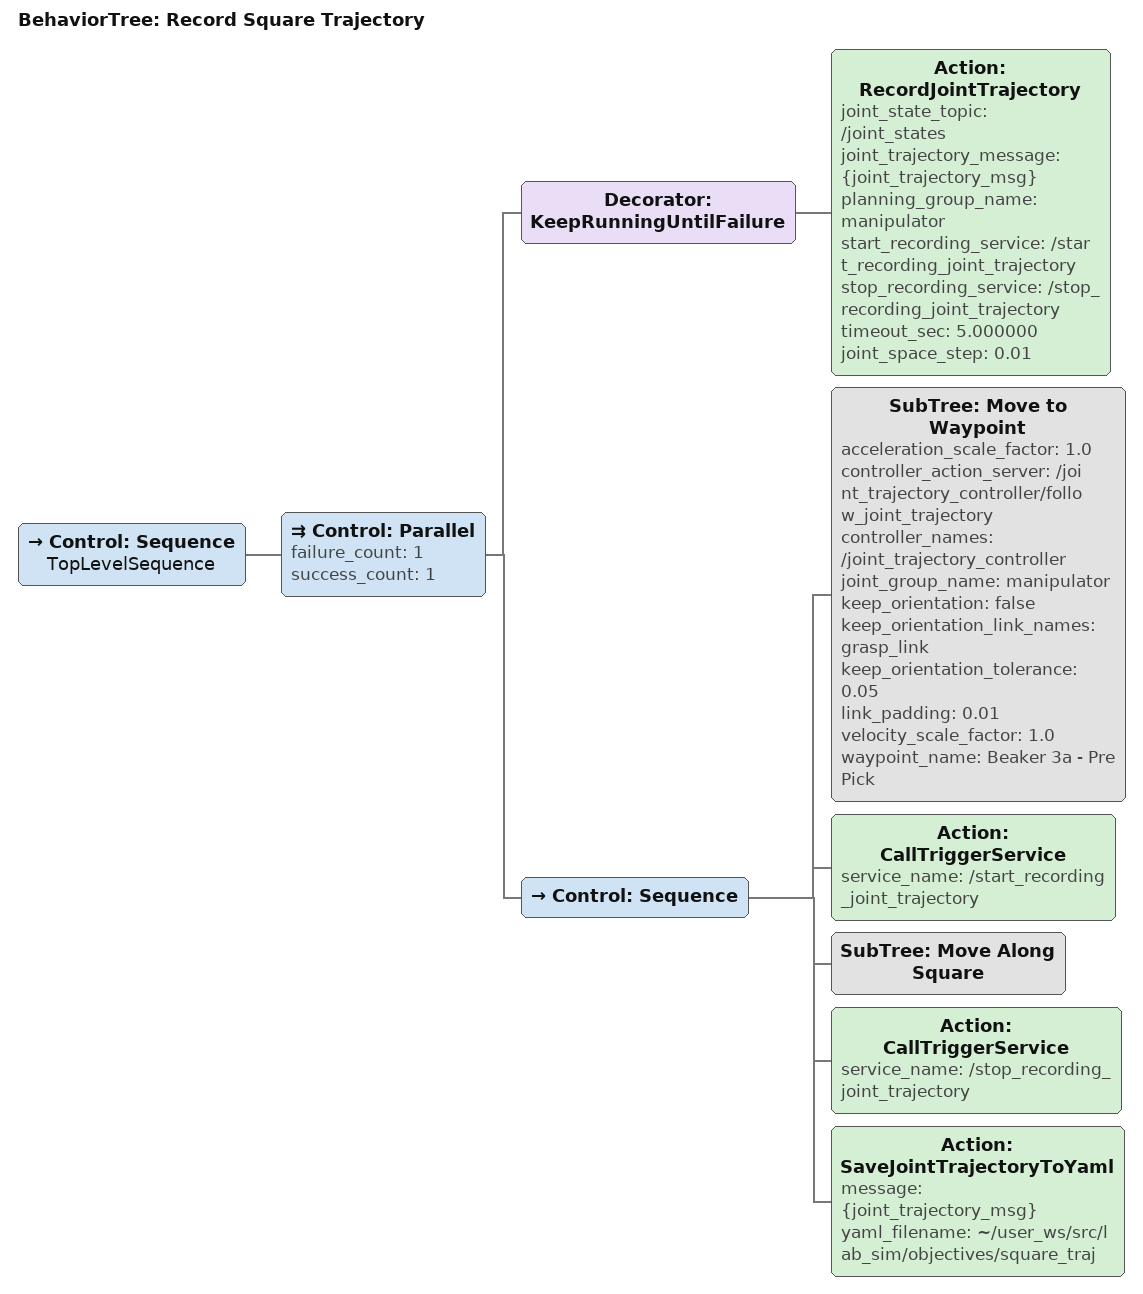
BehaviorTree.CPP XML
<?xml version='1.0' encoding='utf-8'?>
<root BTCPP_format="4" main_tree_to_execute="Record Square Trajectory">
  <BehaviorTree ID="Record Square Trajectory" _description="Executes a square trajectory, records it, and saved the recording to a YAML file.">
    <Control ID="Sequence" name="TopLevelSequence">
      <Control ID="Parallel" failure_count="1" success_count="1">
        <Decorator ID="KeepRunningUntilFailure">
          <Action ID="RecordJointTrajectory" joint_state_topic="/joint_states" joint_trajectory_message="{joint_trajectory_msg}" planning_group_name="manipulator" start_recording_service="/start_recording_joint_trajectory" stop_recording_service="/stop_recording_joint_trajectory" timeout_sec="5.000000" joint_space_step="0.01"/>
        </Decorator>
        <Control ID="Sequence">
          <SubTree ID="Move to Waypoint" acceleration_scale_factor="1.0" controller_action_server="/joint_trajectory_controller/follow_joint_trajectory" controller_names="/joint_trajectory_controller" joint_group_name="manipulator" keep_orientation="false" keep_orientation_link_names="grasp_link" keep_orientation_tolerance="0.05" link_padding="0.01" velocity_scale_factor="1.0" waypoint_name="Beaker 3a - Pre Pick"/>
          <Action ID="CallTriggerService" service_name="/start_recording_joint_trajectory"/>
          <SubTree ID="Move Along Square"/>
          <Action ID="CallTriggerService" service_name="/stop_recording_joint_trajectory"/>
          <Action ID="SaveJointTrajectoryToYaml" message="{joint_trajectory_msg}" yaml_filename="~/user_ws/src/lab_sim/objectives/square_traj"/>
        </Control>
      </Control>
    </Control>
  </BehaviorTree>
</root>
